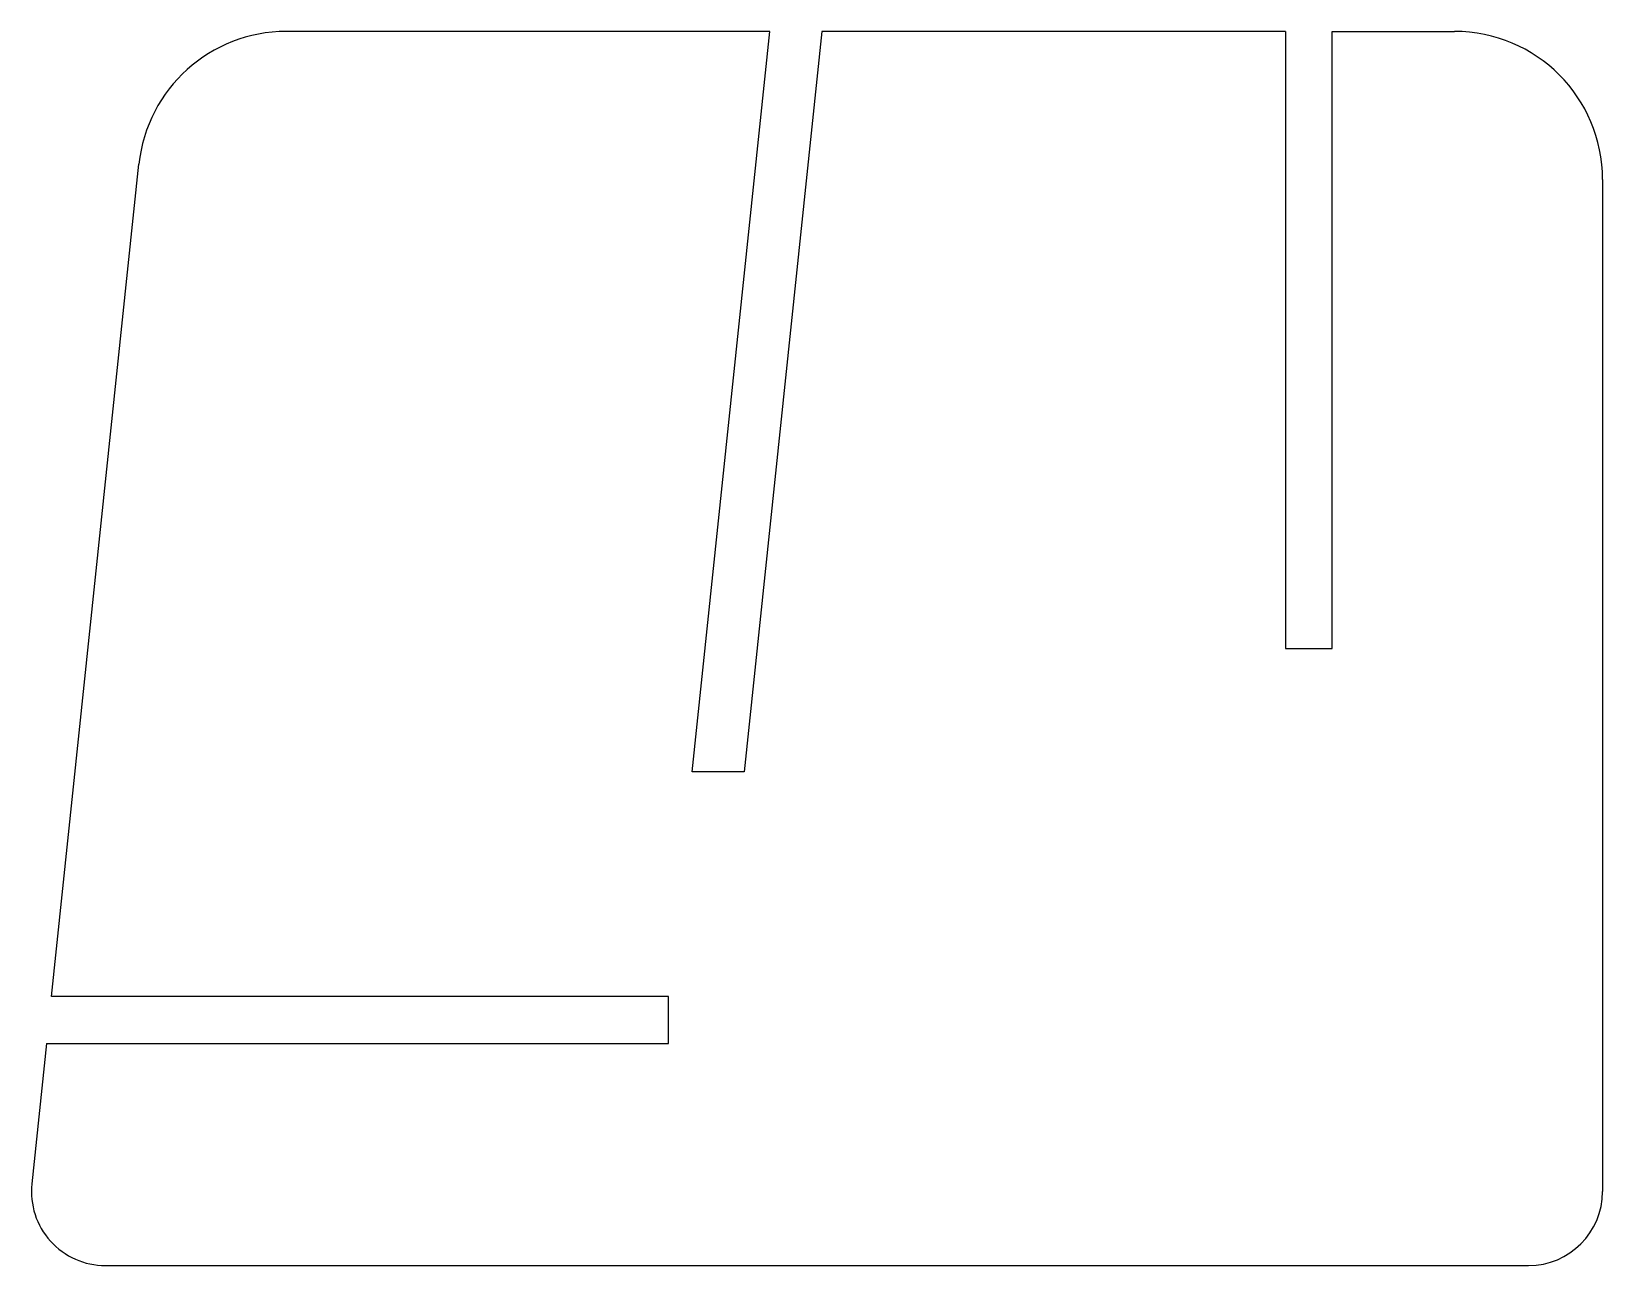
# Model space of a CAD drawing. Header units: millimetres. Extents: x -28.9 to 34.8, y -20 to 30.
import ezdxf

# ---------------------------------------------------------------- set-up
doc = ezdxf.new("R2010")
doc.units = ezdxf.units.MM
doc.layers.add('Sketch002', color=7, linetype='CONTINUOUS')

msp = doc.modelspace()

# ---------------------------------------------------------------- linework, layer by layer
at = {"layer": 'Sketch002'}
for p, q in [((1.042, 30), (-18.556, 30)), ((-2.112, 0), (1.042, 30)), ((3.153, 30), (0, 0)), ((21.932, 30), (3.153, 30)), ((21.932, 30), (21.932, 5)), ((23.832, 30), (28.785, 30)), ((23.832, 5), (23.832, 30)), ((-28.068, -9.1), (-24.523, 24.627)), ((34.785, 24), (34.785, -17)), ((21.932, 5), (23.832, 5)), ((0, 0), (-2.112, 0)), ((-3.068, -9.1), (-28.068, -9.1)), ((-3.068, -11), (-3.068, -9.1)), ((-28.268, -11), (-28.865, -16.686)), ((-28.268, -11), (-3.068, -11)), ((-25.882, -20), (31.785, -20))]:
    msp.add_line(p, q, dxfattribs=at)
for centre, radius, start, end in [((-18.556, 24), 6, 90, 174), ((28.785, 24), 6, 0, 90), ((-25.882, -17), 3, 174, -90), ((31.785, -17), 3, -90, 0)]:
    msp.add_arc(centre, radius, start, end, dxfattribs=at)

doc.saveas('drawing.dxf')
